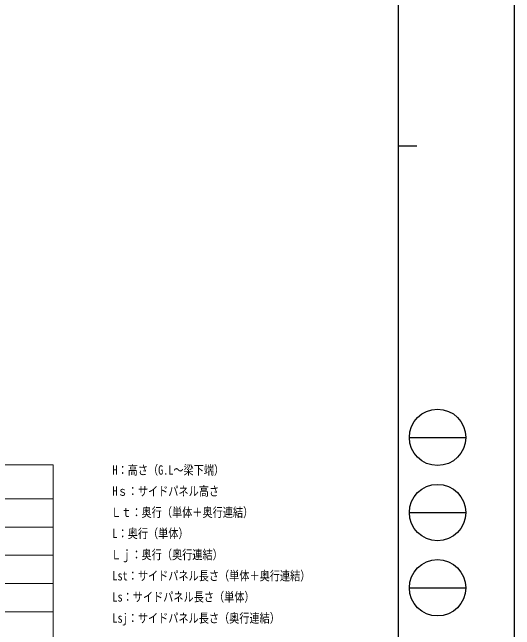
# Model space of a CAD drawing. Units: millimetres, scale not verified. Extents: x -16820 to 16820, y -11880 to 11880.
# Drawn here: x 11476 to 16820, y -4645 to 1921 of the extents above; entities that cross this region are included whole.
import ezdxf
from ezdxf.enums import TextEntityAlignment as Align

# ---------------------------------------------------------------- set-up
doc = ezdxf.new("R2010")
doc.units = ezdxf.units.MM
doc.header["$LTSCALE"] = 40
doc.layers.add('0-1_TABLE1', color=7, linetype='Continuous', lineweight=18)
doc.layers.add('0-2_USER1', color=3, linetype='Continuous')
doc.layers.add('0-7_YKK_ZWAK', color=7, linetype='Continuous')
doc.styles.add('ＭＳ ゴシック', font='')
doc.styles.get('ＭＳ ゴシック').set_extended_font_data('MS Gothic')

msp = doc.modelspace()

# ---------------------------------------------------------------- linework, layer by layer
at = {"layer": '0-1_TABLE1'}
for p, q in [((6409.7, -2891.28), (11909.7, -2891.28)), ((11909.7, -2891.28), (11909.7, -7154.28)), ((6409.7, -3254.28), (11909.7, -3254.28)), ((6409.7, -3554.28), (11909.7, -3554.28)), ((6409.7, -3854.28), (11909.7, -3854.28)), ((9709.7, -4154.28), (11909.7, -4154.28)), ((6409.7, -4454.28), (11909.7, -4454.28))]:
    msp.add_line(p, q, dxfattribs=at)
at = {"layer": '0-7_YKK_ZWAK'}
for p, q in [((15580.08, 11100), (15580.08, -10100)), ((15580.08, 500), (15780.08, 500)), ((15700.08, -2600), (16300.08, -2600)), ((15700.08, -3400), (16300.08, -3400)), ((15700.08, -4200), (16300.08, -4200))]:
    msp.add_line(p, q, dxfattribs=at)
msp.add_lwpolyline([(-16820, -11880), (16820, -11880), (16820, 11880), (-16820, 11880)], close=True, dxfattribs=at)
for centre in [(16000.08, -2600), (16000.08, -3400), (16000.08, -4200)]:
    msp.add_circle(centre, 300, dxfattribs=at)

# ---------------------------------------------------------------- texts
at = {"layer": '0-2_USER1', "style": 'ＭＳ ゴシック', "width": 0.8}
for s, p in [('H：高さ（G.L～梁下端）', (12541.15, -3026.28)), ('Hｓ：サイドパネル高さ', (12541.15, -3251.28)), ('Ｌｔ：奥行（単体＋奥行連結）', (12526.75, -3476.28)), ('L：奥行（単体）', (12541.15, -3701.28)), ('Ｌｊ：奥行（奥行連結）', (12526.75, -3926.28)), ('Lst：サイドパネル長さ（単体＋奥行連結）', (12541.15, -4151.28)), ('Ls：サイドパネル長さ（単体）', (12541.15, -4376.28)), ('Lsj：サイドパネル長さ（奥行連結）', (12541.15, -4601.28))]:
    msp.add_text(s, height=98.97, dxfattribs=at).set_placement(p, align=Align.BOTTOM_LEFT)

doc.saveas('drawing.dxf')
